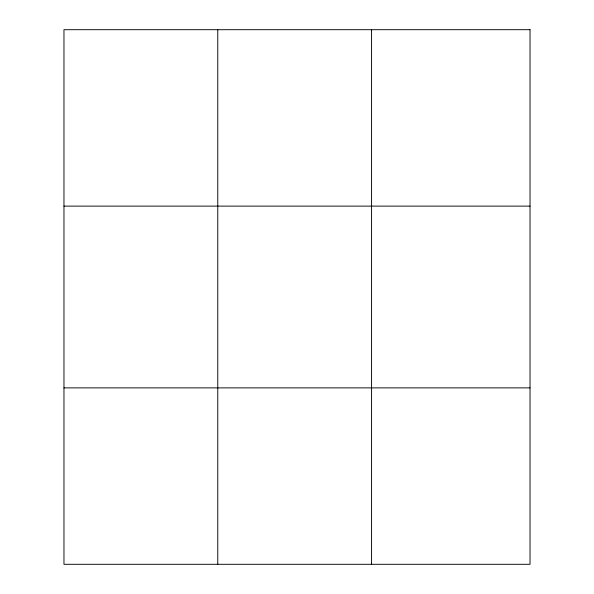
<?xml version="1.0" encoding="UTF-8"?>
<svg xmlns="http://www.w3.org/2000/svg" width="594" height="594" viewBox="0 0 594 594"><rect width="100%" height="100%" fill="white"/><g stroke="black" fill="none" stroke-linecap="round" stroke-linejoin="round"><path stroke-width="0.89" d="M217.768 29.7L217.768 564.3M371.569 29.7L371.569 564.3M63.966 206.118L530.034 206.118M63.966 387.882L530.034 387.882M530.034 29.7L530.034 564.3L63.966 564.3L63.966 29.7L530.034 29.7"/></g></svg>
